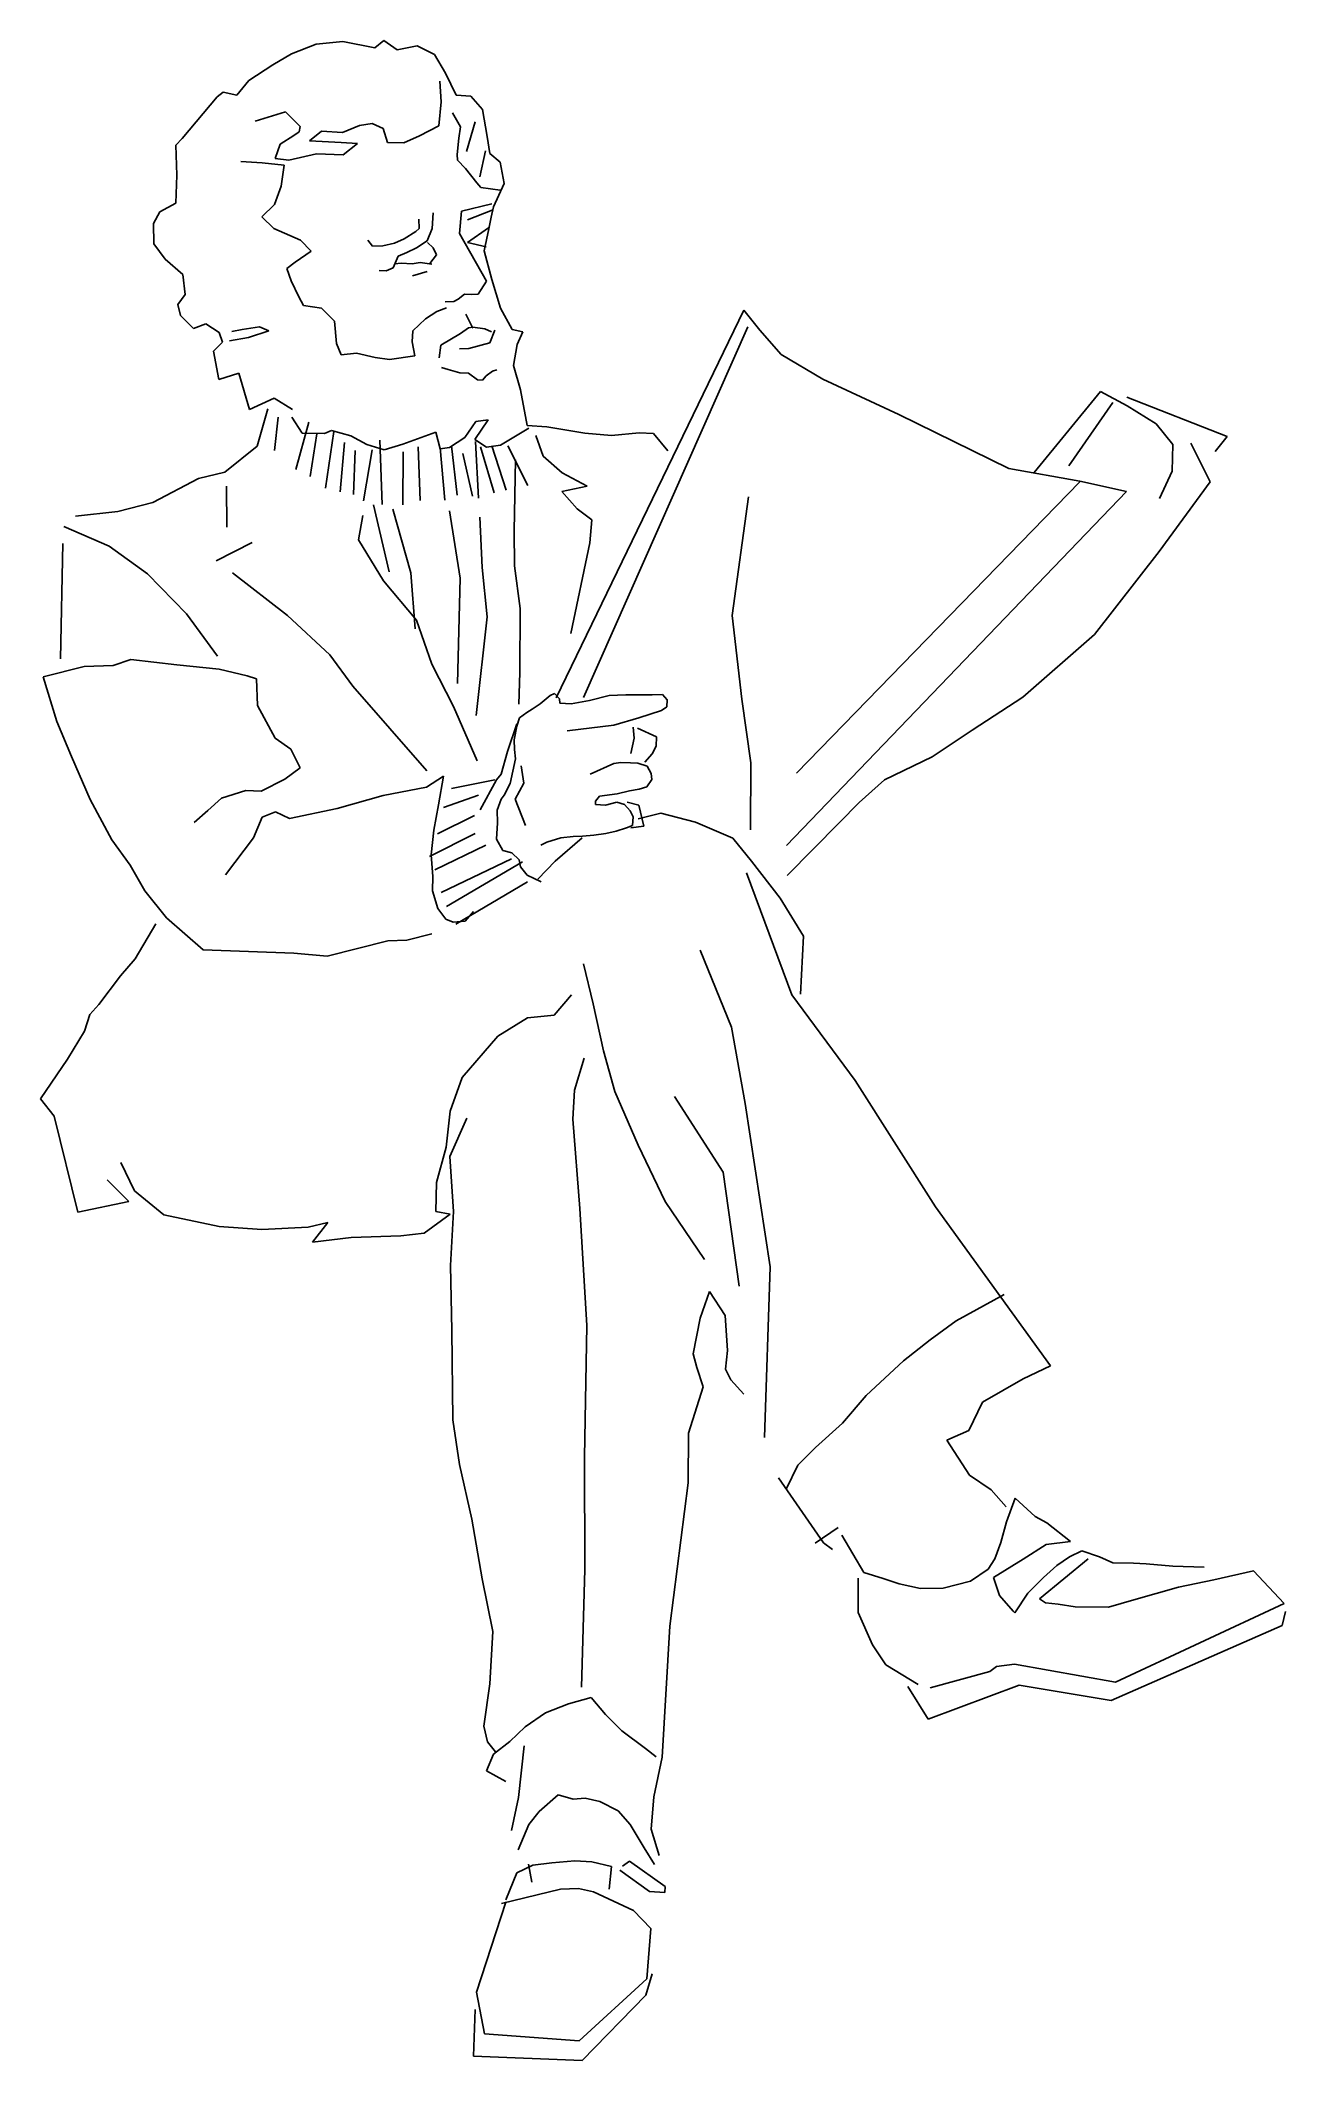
# Model space of a CAD drawing. Extents: x 2.93 to 4.77, y 3.35 to 6.34.
import ezdxf

# ---------------------------------------------------------------- set-up
doc = ezdxf.new("R2010")
doc.units = 0
doc.header["$LTSCALE"] = 100
doc.header["$MEASUREMENT"] = 0
doc.layers.add('P-PESSOA', color=2, linetype='CONTINUOUS')

msp = doc.modelspace()

# ---------------------------------------------------------------- linework, layer by layer
at = {"layer": 'P-PESSOA'}
for p, q in [((3.2738, 6.3076), (3.3016, 6.3238)), ((3.3016, 6.3238), (3.3379, 6.338)), ((3.3379, 6.338), (3.3773, 6.3422)), ((3.3773, 6.3422), (3.4249, 6.333)), ((3.4249, 6.333), (3.4382, 6.3438)), ((3.4382, 6.3438), (3.4577, 6.33)), ((3.4577, 6.33), (3.4874, 6.3359)), ((3.4874, 6.3359), (3.5131, 6.3228)), ((3.5131, 6.3228), (3.5293, 6.2955)), ((3.2205, 6.2625), (3.2384, 6.2843)), ((3.2384, 6.2843), (3.2738, 6.3076)), ((3.5293, 6.2955), (3.5452, 6.2627)), ((3.1397, 6.1983), (3.1914, 6.2602)), ((3.1914, 6.2602), (3.2005, 6.2673)), ((3.2005, 6.2673), (3.2205, 6.2625)), ((3.521, 6.2833), (3.5232, 6.2527)), ((3.5452, 6.2627), (3.5668, 6.2614)), ((3.5668, 6.2614), (3.5845, 6.2416)), ((3.2927, 6.238), (3.2477, 6.224)), ((3.3142, 6.2162), (3.2927, 6.238)), ((3.5232, 6.2527), (3.5197, 6.2174)), ((3.54, 6.2365), (3.5515, 6.2156)), ((3.5845, 6.2416), (3.5913, 6.2017)), ((3.1301, 6.1887), (3.1397, 6.1983)), ((3.2848, 6.1899), (3.3048, 6.2029)), ((3.3048, 6.2029), (3.3127, 6.2086)), ((3.3127, 6.2086), (3.3142, 6.2162)), ((3.3457, 6.2093), (3.3282, 6.1951)), ((3.3282, 6.1951), (3.3752, 6.1924)), ((3.3771, 6.2075), (3.3457, 6.2093)), ((3.402, 6.2176), (3.3771, 6.2075)), ((3.421, 6.2205), (3.402, 6.2176)), ((3.4373, 6.2131), (3.421, 6.2205)), ((3.4437, 6.1924), (3.4373, 6.2131)), ((3.491, 6.2024), (3.4676, 6.1921)), ((3.5197, 6.2174), (3.491, 6.2024)), ((3.5491, 6.199), (3.5466, 6.1749)), ((3.5515, 6.2156), (3.5491, 6.199)), ((3.5607, 6.1792), (3.5733, 6.223)), ((3.5913, 6.2017), (3.5949, 6.1761)), ((3.1315, 6.1444), (3.1301, 6.1887)), ((3.2775, 6.169), (3.2848, 6.1899)), ((3.2976, 6.1664), (3.2775, 6.169)), ((3.3387, 6.1756), (3.2976, 6.1664)), ((3.3778, 6.1745), (3.3387, 6.1756)), ((3.3752, 6.1924), (3.399, 6.191)), ((3.399, 6.191), (3.3778, 6.1745)), ((3.4676, 6.1921), (3.4437, 6.1924)), ((3.5466, 6.1749), (3.5472, 6.1662)), ((3.5472, 6.1662), (3.5592, 6.1539)), ((3.5802, 6.1415), (3.5886, 6.1801)), ((3.5949, 6.1761), (3.6105, 6.1636)), ((3.1302, 6.1025), (3.1315, 6.1444)), ((3.2265, 6.1643), (3.2579, 6.1625)), ((3.2579, 6.1625), (3.2907, 6.1592)), ((3.2907, 6.1592), (3.2863, 6.1279)), ((3.5592, 6.1539), (3.5757, 6.1327)), ((3.6105, 6.1636), (3.6163, 6.1318)), ((3.2863, 6.1279), (3.2761, 6.1006)), ((3.5757, 6.1327), (3.5819, 6.1261)), ((3.5819, 6.1261), (3.6106, 6.122)), ((3.6163, 6.1318), (3.6005, 6.0972)), ((3.097, 6.0728), (3.1066, 6.09)), ((3.1066, 6.09), (3.1302, 6.1025)), ((3.2761, 6.1006), (3.2573, 6.0825)), ((3.2573, 6.0825), (3.2751, 6.0651)), ((3.4907, 6.0654), (3.4901, 6.0788)), ((3.5112, 6.0882), (3.5099, 6.0654)), ((3.5531, 6.0908), (3.5501, 6.058)), ((3.598, 6.1015), (3.5531, 6.0908)), ((3.5622, 6.0781), (3.5987, 6.0925)), ((3.5971, 6.0822), (3.5936, 6.0646)), ((3.6005, 6.0972), (3.5971, 6.0822)), ((3.0977, 6.0424), (3.097, 6.0728)), ((3.2751, 6.0651), (3.3147, 6.0477)), ((3.3147, 6.0477), (3.3304, 6.0315)), ((3.4145, 6.0478), (3.4213, 6.0389)), ((3.4539, 6.0433), (3.4685, 6.0501)), ((3.4685, 6.0501), (3.4854, 6.0607)), ((3.4854, 6.0607), (3.4907, 6.0654)), ((3.5023, 6.047), (3.4865, 6.0363)), ((3.5099, 6.0654), (3.5023, 6.047)), ((3.5501, 6.058), (3.5902, 5.9873)), ((3.5622, 6.0444), (3.5932, 6.0664)), ((3.5936, 6.0646), (3.5866, 6.032)), ((3.1142, 6.0197), (3.0977, 6.0424)), ((3.1408, 5.9968), (3.1142, 6.0197)), ((3.3067, 6.0151), (3.2945, 6.0057)), ((3.3304, 6.0315), (3.3067, 6.0151)), ((3.4213, 6.0389), (3.4365, 6.0396)), ((3.4365, 6.0396), (3.4539, 6.0433)), ((3.4594, 6.0241), (3.4519, 6.0068)), ((3.4724, 6.0295), (3.4594, 6.0241)), ((3.4865, 6.0363), (3.4724, 6.0295)), ((3.503, 6.0442), (3.5113, 6.0367)), ((3.5161, 6.0264), (3.5062, 6.0132)), ((3.5113, 6.0367), (3.5161, 6.0264)), ((3.5622, 6.0444), (3.5895, 6.038)), ((3.5866, 6.032), (3.5979, 5.9894)), ((3.1442, 5.9672), (3.1408, 5.9968)), ((3.2945, 6.0057), (3.3011, 5.9876)), ((3.3011, 5.9876), (3.3124, 5.9641)), ((3.4414, 6.0023), (3.4313, 6.0029)), ((3.4519, 6.0068), (3.4414, 6.0023)), ((3.4547, 6.0128), (3.4638, 6.0137)), ((3.4638, 6.0137), (3.4801, 6.0128)), ((3.4801, 6.0128), (3.4918, 6.0147)), ((3.4805, 5.995), (3.5023, 6.0014)), ((3.4918, 6.0147), (3.5094, 6.0122)), ((3.5902, 5.9873), (3.5779, 5.9677)), ((3.5979, 5.9894), (3.6107, 5.947)), ((3.1332, 5.9527), (3.1442, 5.9672)), ((3.3124, 5.9641), (3.3193, 5.951)), ((3.5417, 5.9571), (3.529, 5.9567)), ((3.5481, 5.9607), (3.5417, 5.9571)), ((3.5576, 5.9678), (3.5481, 5.9607)), ((3.5677, 5.9672), (3.5576, 5.9678)), ((3.5779, 5.9677), (3.5677, 5.9672)), ((3.1373, 5.9361), (3.1332, 5.9527)), ((3.1565, 5.9173), (3.1373, 5.9361)), ((3.3193, 5.951), (3.3459, 5.947)), ((3.3459, 5.947), (3.3651, 5.9281)), ((3.3651, 5.9281), (3.3683, 5.8949)), ((3.4809, 5.9138), (3.4997, 5.9316)), ((3.4997, 5.9316), (3.5166, 5.9422)), ((3.5166, 5.9422), (3.5311, 5.9475)), ((3.5595, 5.9383), (3.5699, 5.9174)), ((3.6107, 5.947), (3.6281, 5.9155)), ((3.6932, 5.3701), (3.9711, 5.944)), ((3.9711, 5.944), (3.9947, 5.9148)), ((3.1746, 5.9238), (3.1565, 5.9173)), ((3.1942, 5.9111), (3.1746, 5.9238)), ((3.1861, 5.8837), (3.1995, 5.897)), ((3.1995, 5.897), (3.1942, 5.9111)), ((3.2098, 5.899), (3.238, 5.9035)), ((3.2285, 5.9157), (3.2131, 5.9126)), ((3.2541, 5.9193), (3.2285, 5.9157)), ((3.238, 5.9035), (3.2679, 5.9134)), ((3.2679, 5.9134), (3.2541, 5.9193)), ((3.48, 5.8972), (3.4809, 5.9138)), ((3.4839, 5.8767), (3.48, 5.8972)), ((3.5228, 5.8922), (3.5517, 5.9098)), ((3.5517, 5.9098), (3.5634, 5.9178)), ((3.5634, 5.9178), (3.57, 5.9189)), ((3.5951, 5.8957), (3.5642, 5.8873)), ((3.57, 5.9189), (3.5876, 5.9164)), ((3.5876, 5.9164), (3.5975, 5.9122)), ((3.6027, 5.9144), (3.5951, 5.8957)), ((3.6281, 5.9155), (3.6442, 5.9121)), ((3.6442, 5.9121), (3.6355, 5.8934)), ((3.7338, 5.3703), (3.9772, 5.9194)), ((3.9947, 5.9148), (4.0267, 5.8785)), ((3.1938, 5.8416), (3.1861, 5.8837)), ((3.3683, 5.8949), (3.3749, 5.8779)), ((3.3749, 5.8779), (3.3979, 5.8806)), ((3.3979, 5.8806), (3.4254, 5.8739)), ((3.4254, 5.8739), (3.4466, 5.8712)), ((3.4466, 5.8712), (3.4839, 5.8767)), ((3.5203, 5.8735), (3.5228, 5.8922)), ((3.5642, 5.8873), (3.5504, 5.887)), ((3.6355, 5.8934), (3.6301, 5.8621)), ((4.0267, 5.8785), (4.088, 5.842)), ((3.2237, 5.8511), (3.1938, 5.8416)), ((3.2394, 5.7969), (3.2237, 5.8511)), ((3.5234, 5.8592), (3.5334, 5.8561)), ((3.5334, 5.8561), (3.5509, 5.8515)), ((3.5509, 5.8515), (3.5635, 5.8508)), ((3.5635, 5.8508), (3.5767, 5.8409)), ((3.5767, 5.8409), (3.5843, 5.8405)), ((3.5843, 5.8405), (3.5898, 5.8467)), ((3.5898, 5.8467), (3.5992, 5.8538)), ((3.5992, 5.8538), (3.6055, 5.856)), ((3.6301, 5.8621), (3.6407, 5.826)), ((4.088, 5.842), (4.2006, 5.7899)), ((3.2759, 5.814), (3.2394, 5.7969)), ((3.3029, 5.7973), (3.2759, 5.814)), ((3.6407, 5.826), (3.6504, 5.7733)), ((4.4993, 5.8235), (4.4011, 5.7037)), ((4.5175, 5.8072), (4.4524, 5.7135)), ((4.5386, 5.8024), (4.4993, 5.8235)), ((4.5383, 5.8151), (4.6871, 5.7569)), ((3.2505, 5.743), (3.2663, 5.7979)), ((3.2819, 5.7858), (3.2765, 5.7365)), ((3.3022, 5.7857), (3.3175, 5.762)), ((3.3271, 5.7781), (3.3079, 5.7082)), ((3.5581, 5.7558), (3.5746, 5.7791)), ((3.5925, 5.7817), (3.5731, 5.7524)), ((3.5746, 5.7791), (3.5925, 5.7817)), ((4.2006, 5.7899), (4.3634, 5.7095)), ((4.5816, 5.7756), (4.5386, 5.8024)), ((4.6063, 5.7452), (4.5816, 5.7756)), ((3.3175, 5.762), (3.3504, 5.7616)), ((3.3388, 5.7608), (3.329, 5.6979)), ((3.3504, 5.7616), (3.3608, 5.766)), ((3.3644, 5.7644), (3.3519, 5.6803)), ((3.3608, 5.766), (3.3894, 5.7579)), ((3.3801, 5.7483), (3.3734, 5.6751)), ((3.3894, 5.7579), (3.4129, 5.7453)), ((3.4321, 5.7518), (3.4357, 5.6563)), ((3.4389, 5.7373), (3.4662, 5.7458)), ((3.4662, 5.7458), (3.5154, 5.7633)), ((3.5154, 5.7633), (3.5216, 5.739)), ((3.5355, 5.7408), (3.5581, 5.7558)), ((3.5731, 5.7524), (3.5902, 5.7413)), ((3.574, 5.7498), (3.5783, 5.6659)), ((3.6107, 5.7441), (3.6527, 5.7696)), ((3.6504, 5.7733), (3.6793, 5.7716)), ((3.6633, 5.7588), (3.6742, 5.7277)), ((3.6793, 5.7716), (3.736, 5.7622)), ((3.736, 5.7622), (3.7753, 5.7585)), ((3.7753, 5.7585), (3.8161, 5.7627)), ((3.8161, 5.7627), (3.8374, 5.7615)), ((3.8374, 5.7615), (3.8587, 5.736)), ((4.6615, 5.6899), (4.6333, 5.7473)), ((4.6871, 5.7569), (4.6692, 5.7351)), ((3.2026, 5.7041), (3.2505, 5.743)), ((3.3957, 5.7361), (3.3935, 5.6714)), ((3.4081, 5.6619), (3.4211, 5.7372)), ((3.4129, 5.7453), (3.4389, 5.7373)), ((3.4666, 5.7346), (3.4661, 5.656)), ((3.4888, 5.742), (3.4918, 5.6621)), ((3.5216, 5.739), (3.5355, 5.7408)), ((3.5217, 5.7401), (3.5284, 5.6626)), ((3.5382, 5.7432), (3.5466, 5.6702)), ((3.5553, 5.732), (3.5694, 5.6689)), ((3.5812, 5.7418), (3.6015, 5.6736)), ((3.5902, 5.7413), (3.6107, 5.7441)), ((3.5979, 5.7434), (3.6195, 5.6776)), ((3.6219, 5.7434), (3.6514, 5.6845)), ((3.6333, 5.7225), (3.6313, 5.6172)), ((3.6742, 5.7277), (3.7022, 5.7033)), ((4.6055, 5.7058), (4.6063, 5.7452)), ((3.096, 5.6595), (3.164, 5.6947)), ((3.164, 5.6947), (3.2026, 5.7041)), ((3.7022, 5.7033), (3.7391, 5.6834)), ((4.0494, 5.2584), (4.4687, 5.6897)), ((4.3634, 5.7095), (4.4688, 5.6908)), ((4.4688, 5.6908), (4.5379, 5.6756)), ((4.586, 5.5866), (4.6615, 5.6899)), ((4.5865, 5.6652), (4.6055, 5.7058)), ((3.0445, 5.6458), (3.096, 5.6595)), ((3.205, 5.6837), (3.2055, 5.6228)), ((3.423, 5.6559), (3.4463, 5.5568)), ((3.7391, 5.6834), (3.7016, 5.6754)), ((3.7016, 5.6754), (3.7245, 5.6499)), ((3.9781, 5.6677), (3.9538, 5.4921)), ((4.5379, 5.6756), (4.0346, 5.1513)), ((2.9818, 5.6393), (3.0445, 5.6458)), ((3.4069, 5.6402), (3.4008, 5.604)), ((3.4516, 5.6492), (3.4781, 5.555)), ((3.5352, 5.647), (3.5512, 5.5471)), ((3.5803, 5.6378), (3.5836, 5.563)), ((3.7245, 5.6499), (3.7463, 5.6334)), ((3.7463, 5.6334), (3.7433, 5.5995)), ((2.9595, 5.4275), (2.9628, 5.5987)), ((3.0315, 5.5947), (2.9643, 5.624)), ((3.19, 5.573), (3.2434, 5.6003)), ((3.4008, 5.604), (3.4379, 5.5435)), ((3.6313, 5.6172), (3.6319, 5.5653)), ((3.7433, 5.5995), (3.7153, 5.4652)), ((3.0885, 5.5534), (3.0315, 5.5947)), ((4.4902, 5.4638), (4.586, 5.5866)), ((3.146, 5.4943), (3.0885, 5.5534)), ((3.2955, 5.4919), (3.2143, 5.5549)), ((3.4379, 5.5435), (3.4867, 5.4849)), ((3.4781, 5.555), (3.4846, 5.4723)), ((3.5512, 5.5471), (3.5473, 5.3912)), ((3.5836, 5.563), (3.591, 5.4901)), ((3.6319, 5.5653), (3.6399, 5.5025)), ((3.192, 5.4319), (3.146, 5.4943)), ((3.3581, 5.4336), (3.2955, 5.4919)), ((3.4867, 5.4849), (3.5094, 5.4198)), ((3.591, 5.4901), (3.575, 5.344)), ((3.6399, 5.5025), (3.6395, 5.4073)), ((3.9538, 5.4921), (3.9684, 5.3681)), ((4.3845, 5.371), (4.4902, 5.4638)), ((2.9337, 5.4011), (2.9944, 5.4164)), ((2.9944, 5.4164), (3.0376, 5.4179)), ((3.0376, 5.4179), (3.0635, 5.4266)), ((3.0635, 5.4266), (3.1315, 5.4187)), ((3.1315, 5.4187), (3.1945, 5.4126)), ((3.3924, 5.3874), (3.3581, 5.4336)), ((3.5094, 5.4198), (3.5413, 5.3571)), ((2.9542, 5.3351), (2.9337, 5.4011)), ((3.1945, 5.4126), (3.236, 5.4026)), ((3.236, 5.4026), (3.2495, 5.3982)), ((3.2495, 5.3982), (3.2512, 5.3586)), ((3.5018, 5.2619), (3.3924, 5.3874)), ((3.6395, 5.4073), (3.6379, 5.3606)), ((3.2512, 5.3586), (3.2774, 5.3103)), ((3.5413, 5.3571), (3.5762, 5.2765)), ((3.6578, 5.353), (3.6698, 5.3613)), ((3.6698, 5.3613), (3.6843, 5.3732)), ((3.6843, 5.3732), (3.691, 5.3764)), ((3.691, 5.3764), (3.6981, 5.3684)), ((3.6981, 5.3684), (3.6989, 5.3622)), ((3.6989, 5.3622), (3.7155, 5.3612)), ((3.7155, 5.3612), (3.7426, 5.3659)), ((3.7426, 5.3659), (3.772, 5.3732)), ((3.772, 5.3732), (3.7963, 5.3744)), ((3.7963, 5.3744), (3.8166, 5.3743)), ((3.8166, 5.3743), (3.8354, 5.3746)), ((3.8354, 5.3746), (3.8507, 5.3749)), ((3.8572, 5.3567), (3.8493, 5.351)), ((3.8507, 5.3749), (3.8578, 5.3668)), ((3.8578, 5.3668), (3.8572, 5.3567)), ((3.9684, 5.3681), (3.9818, 5.2735)), ((4.3092, 5.3221), (4.3845, 5.371)), ((2.9755, 5.2831), (2.9542, 5.3351)), ((3.6351, 5.3314), (3.6212, 5.2906)), ((3.6313, 5.3078), (3.6349, 5.3278)), ((3.6349, 5.3278), (3.6393, 5.3403)), ((3.6393, 5.3403), (3.6499, 5.3484)), ((3.6499, 5.3484), (3.6578, 5.353)), ((3.7785, 5.3297), (3.7095, 5.321)), ((3.8157, 5.3403), (3.7785, 5.3297)), ((3.8493, 5.351), (3.8157, 5.3403)), ((3.2774, 5.3103), (3.3007, 5.2938)), ((3.6315, 5.2936), (3.6313, 5.3078)), ((3.8089, 5.3102), (3.804, 5.2877)), ((3.8073, 5.3266), (3.8089, 5.3102)), ((3.8138, 5.3252), (3.842, 5.312)), ((3.8412, 5.2982), (3.8355, 5.287)), ((3.842, 5.312), (3.8412, 5.2982)), ((4.2501, 5.2824), (4.3092, 5.3221)), ((3.0034, 5.2196), (2.9755, 5.2831)), ((3.3007, 5.2938), (3.3144, 5.2662)), ((3.6212, 5.2906), (3.6117, 5.2567)), ((3.625, 5.2433), (3.6333, 5.2797)), ((3.6333, 5.2797), (3.6315, 5.2936)), ((3.6417, 5.2691), (3.6453, 5.2435)), ((3.7439, 5.2567), (3.7789, 5.2725)), ((3.7789, 5.2725), (3.7891, 5.2744)), ((3.7891, 5.2744), (3.8032, 5.2736)), ((3.8032, 5.2736), (3.8144, 5.273)), ((3.8144, 5.273), (3.8283, 5.2685)), ((3.8355, 5.287), (3.8246, 5.2749)), ((3.8283, 5.2685), (3.8338, 5.2581)), ((3.9818, 5.2735), (3.9812, 5.1746)), ((4.1796, 5.2484), (4.2501, 5.2824)), ((3.2917, 5.2497), (3.2566, 5.2315)), ((3.3144, 5.2662), (3.2917, 5.2497)), ((3.4374, 5.2251), (3.5015, 5.2377)), ((3.5015, 5.2377), (3.5267, 5.254)), ((3.5267, 5.254), (3.5192, 5.2113)), ((3.5383, 5.2356), (3.6025, 5.2485)), ((3.605, 5.2484), (3.5807, 5.2041)), ((3.6117, 5.2567), (3.605, 5.2484)), ((3.6164, 5.226), (3.625, 5.2433)), ((3.6453, 5.2435), (3.6324, 5.22)), ((3.8276, 5.2381), (3.8162, 5.2348)), ((3.8348, 5.249), (3.8276, 5.2381)), ((3.8338, 5.2581), (3.8348, 5.249)), ((4.1422, 5.215), (4.1796, 5.2484)), ((3.0354, 5.1594), (3.0034, 5.2196)), ((3.1977, 5.2211), (3.1774, 5.203)), ((3.2338, 5.2328), (3.1977, 5.2211)), ((3.2566, 5.2315), (3.2338, 5.2328)), ((3.3693, 5.2061), (3.4374, 5.2251)), ((3.5192, 5.2113), (3.512, 5.1737)), ((3.5266, 5.2073), (3.5783, 5.2257)), ((3.6061, 5.2038), (3.6121, 5.2201)), ((3.6121, 5.2201), (3.6164, 5.226)), ((3.6324, 5.22), (3.6479, 5.1811)), ((3.7518, 5.2171), (3.7515, 5.2121)), ((3.7515, 5.2121), (3.7666, 5.2112)), ((3.7573, 5.2244), (3.7518, 5.2171)), ((3.7839, 5.228), (3.7573, 5.2244)), ((3.7666, 5.2112), (3.7832, 5.2153)), ((3.7832, 5.2153), (3.7946, 5.2121)), ((3.8019, 5.232), (3.7839, 5.228)), ((3.7946, 5.2121), (3.8027, 5.2026)), ((3.7984, 5.2155), (3.8159, 5.2109)), ((3.8162, 5.2348), (3.8019, 5.232)), ((3.8159, 5.2109), (3.8232, 5.1801)), ((4.1126, 5.1848), (4.1422, 5.215)), ((3.1774, 5.203), (3.1576, 5.1853)), ((3.245, 5.1626), (3.258, 5.1933)), ((3.258, 5.1933), (3.2777, 5.2013)), ((3.2777, 5.2013), (3.2985, 5.191)), ((3.2985, 5.191), (3.3693, 5.2061)), ((3.5178, 5.1683), (3.5726, 5.1955)), ((3.6051, 5.1607), (3.6064, 5.1849)), ((3.6064, 5.1849), (3.6061, 5.2038)), ((3.7977, 5.1775), (3.7822, 5.1723)), ((3.8066, 5.181), (3.7977, 5.1775)), ((3.8027, 5.2026), (3.8073, 5.1937)), ((3.8232, 5.1801), (3.8038, 5.1772)), ((3.8073, 5.1937), (3.8066, 5.181)), ((3.8482, 5.1989), (3.8147, 5.1907)), ((3.8996, 5.1858), (3.8482, 5.1989)), ((3.9551, 5.1623), (3.8996, 5.1858)), ((4.0356, 5.107), (4.1126, 5.1848)), ((3.0626, 5.1223), (3.0354, 5.1594)), ((3.2038, 5.1077), (3.245, 5.1626)), ((3.5057, 5.1349), (3.5736, 5.169)), ((3.512, 5.1737), (3.5084, 5.1373)), ((3.5137, 5.1152), (3.5893, 5.1515)), ((3.6142, 5.1439), (3.6051, 5.1607)), ((3.6794, 5.1564), (3.6705, 5.1519)), ((3.7005, 5.1628), (3.6794, 5.1564)), ((3.732, 5.1625), (3.6919, 5.1278)), ((3.7183, 5.1644), (3.7005, 5.1628)), ((3.7321, 5.165), (3.7183, 5.1644)), ((3.7489, 5.1666), (3.7321, 5.165)), ((3.7668, 5.1692), (3.7489, 5.1666)), ((3.7822, 5.1723), (3.7668, 5.1692)), ((3.9825, 5.1278), (3.9551, 5.1623)), ((3.0844, 5.0841), (3.0626, 5.1223)), ((3.5084, 5.1373), (3.5106, 5.1053)), ((3.523, 5.0817), (3.6273, 5.1315)), ((3.5308, 5.061), (3.6437, 5.127)), ((3.6278, 5.1406), (3.6142, 5.1439)), ((3.6388, 5.1298), (3.6278, 5.1406)), ((3.6407, 5.1195), (3.6388, 5.1298)), ((3.6502, 5.1074), (3.6407, 5.1195)), ((3.6919, 5.1278), (3.6661, 5.1014)), ((4.025, 5.0732), (3.9825, 5.1278)), ((3.5106, 5.1053), (3.5104, 5.0839)), ((3.5446, 5.0348), (3.6507, 5.0972)), ((3.671, 5.0975), (3.6502, 5.1074)), ((4.0422, 4.9302), (3.975, 5.1105)), ((3.1165, 5.0442), (3.0844, 5.0841)), ((3.5104, 5.0839), (3.518, 5.0581)), ((3.518, 5.0581), (3.5298, 5.0422)), ((4.0598, 5.0168), (4.025, 5.0732)), ((3.0699, 4.9835), (3.1007, 5.035)), ((3.1707, 4.9969), (3.1165, 5.0442)), ((3.5298, 5.0422), (3.5407, 5.0376)), ((3.5407, 5.0376), (3.5586, 5.0391)), ((3.5586, 5.0391), (3.571, 5.0536)), ((3.4442, 5.0102), (3.3542, 4.9875)), ((3.4722, 5.0111), (3.4442, 5.0102)), ((3.5093, 5.0206), (3.4722, 5.0111)), ((4.0549, 4.9309), (4.0598, 5.0168)), ((3.0482, 4.9583), (3.0699, 4.9835)), ((3.3048, 4.9917), (3.1707, 4.9969)), ((3.3542, 4.9875), (3.3048, 4.9917)), ((3.7339, 4.9758), (3.7483, 4.9166)), ((3.9065, 4.9963), (3.9532, 4.882)), ((3.0164, 4.9156), (3.0482, 4.9583)), ((3.0028, 4.9011), (3.0164, 4.9156)), ((3.6904, 4.8997), (3.7161, 4.9301)), ((3.7483, 4.9166), (3.7635, 4.8473)), ((4.1363, 4.803), (4.0422, 4.9302)), ((2.9952, 4.8762), (3.0028, 4.9011)), ((3.6071, 4.8689), (3.6507, 4.8958)), ((3.6507, 4.8958), (3.6904, 4.8997)), ((3.9532, 4.882), (3.9731, 4.7693)), ((2.97, 4.8345), (2.9952, 4.8762)), ((3.5543, 4.8075), (3.6071, 4.8689)), ((2.9297, 4.776), (2.97, 4.8345)), ((3.735, 4.8362), (3.7206, 4.7889)), ((3.7635, 4.8473), (3.7803, 4.7869)), ((3.5363, 4.7578), (3.5543, 4.8075)), ((3.7206, 4.7889), (3.7182, 4.7459)), ((4.2549, 4.6162), (4.1363, 4.803)), ((2.95, 4.7505), (2.9297, 4.776)), ((3.7803, 4.7869), (3.8149, 4.7074)), ((3.8686, 4.7793), (3.9408, 4.6672)), ((3.9731, 4.7693), (4.01, 4.5273)), ((2.9849, 4.608), (2.95, 4.7505)), ((3.5307, 4.7045), (3.5363, 4.7578)), ((3.536, 4.6904), (3.561, 4.7473)), ((3.7182, 4.7459), (3.7283, 4.6134)), ((3.5161, 4.6521), (3.5307, 4.7045)), ((3.8149, 4.7074), (3.8546, 4.6239)), ((3.0486, 4.6815), (3.069, 4.6397)), ((3.5415, 4.609), (3.536, 4.6904)), ((3.0283, 4.6562), (3.0605, 4.6239)), ((3.069, 4.6397), (3.1126, 4.6042)), ((3.515, 4.609), (3.5161, 4.6521)), ((3.9408, 4.6672), (3.9641, 4.4984)), ((3.0605, 4.6239), (2.9849, 4.608)), ((3.5362, 4.6053), (3.515, 4.609)), ((3.5369, 4.5291), (3.5415, 4.609)), ((3.7283, 4.6134), (3.7387, 4.4404)), ((3.8546, 4.6239), (3.9131, 4.538)), ((4.4254, 4.3806), (4.2549, 4.6162)), ((3.1126, 4.6042), (3.1942, 4.5869)), ((3.1942, 4.5869), (3.2573, 4.5822)), ((3.2573, 4.5822), (3.326, 4.5858)), ((3.326, 4.5858), (3.3554, 4.5928)), ((3.3554, 4.5928), (3.3324, 4.5637)), ((3.498, 4.577), (3.5362, 4.6053)), ((3.3324, 4.5637), (3.3896, 4.5706)), ((3.3896, 4.5706), (3.4633, 4.5729)), ((3.4633, 4.5729), (3.498, 4.577)), ((3.539, 4.4327), (3.5369, 4.5291)), ((4.01, 4.5273), (4.0019, 4.2742)), ((3.9067, 4.451), (3.9205, 4.4908)), ((3.9205, 4.4908), (3.9438, 4.455)), ((4.2858, 4.447), (4.3565, 4.4861)), ((3.5404, 4.3007), (3.539, 4.4327)), ((3.7387, 4.4404), (3.7351, 4.2453)), ((3.896, 4.3984), (3.9067, 4.451)), ((3.9438, 4.455), (3.947, 4.4031)), ((4.2472, 4.4188), (4.2858, 4.447)), ((3.947, 4.4031), (3.9443, 4.3753)), ((4.2074, 4.3881), (4.2472, 4.4188)), ((3.9014, 4.3778), (3.896, 4.3984)), ((3.911, 4.3493), (3.9014, 4.3778)), ((3.9443, 4.3753), (3.9521, 4.3596)), ((4.1526, 4.3365), (4.2074, 4.3881)), ((4.3848, 4.3612), (4.4254, 4.3806)), ((3.8893, 4.2807), (3.911, 4.3493)), ((3.9521, 4.3596), (3.9712, 4.3383)), ((4.3245, 4.3267), (4.3848, 4.3612)), ((4.1173, 4.2955), (4.1526, 4.3365)), ((4.3043, 4.2847), (4.3245, 4.3267)), ((3.5504, 4.2342), (3.5404, 4.3007)), ((3.889, 4.2071), (3.8893, 4.2807)), ((4.0772, 4.2597), (4.1173, 4.2955)), ((4.2716, 4.2703), (4.3043, 4.2847)), ((4.0514, 4.2333), (4.0772, 4.2597)), ((4.3056, 4.2187), (4.2716, 4.2703)), ((3.5686, 4.1534), (3.5504, 4.2342)), ((3.7351, 4.2453), (3.7357, 4.079)), ((4.0341, 4.1977), (4.0514, 4.2333)), ((3.8616, 3.9946), (3.889, 4.2071)), ((4.0894, 4.1184), (4.0224, 4.2147)), ((4.3373, 4.1966), (4.3056, 4.2187)), ((4.3598, 4.1714), (4.3373, 4.1966)), ((4.3732, 4.1844), (4.36, 4.1496)), ((4.4025, 4.1573), (4.3732, 4.1844)), ((3.5838, 4.0649), (3.5686, 4.1534)), ((4.111, 4.1411), (4.0766, 4.1177)), ((4.36, 4.1496), (4.3517, 4.1186)), ((4.4197, 4.1477), (4.4025, 4.1573)), ((4.4547, 4.1203), (4.4197, 4.1477)), ((4.1026, 4.1086), (4.0894, 4.1184)), ((4.1488, 4.0744), (4.1164, 4.1296)), ((4.3517, 4.1186), (4.3427, 4.0948)), ((4.3847, 4.0939), (4.4189, 4.1158)), ((4.4189, 4.1158), (4.4547, 4.1203)), ((4.4716, 4.1066), (4.4534, 4.0975)), ((4.4979, 4.0975), (4.4716, 4.1066)), ((3.7357, 4.079), (3.7307, 3.9043)), ((4.1776, 4.0652), (4.1488, 4.0744)), ((4.3331, 4.0791), (4.3067, 4.0614)), ((4.3427, 4.0948), (4.3331, 4.0791)), ((4.3411, 4.067), (4.3847, 4.0939)), ((4.4811, 4.0945), (4.4092, 4.0352)), ((4.4349, 4.0845), (4.415, 4.0668)), ((4.4534, 4.0975), (4.4349, 4.0845)), ((4.5177, 4.0888), (4.4979, 4.0975)), ((4.5481, 4.0881), (4.5177, 4.0888)), ((4.5669, 4.087), (4.5481, 4.0881)), ((4.6062, 4.0837), (4.5669, 4.087)), ((4.6528, 4.0821), (4.6062, 4.0837)), ((4.667, 4.0635), (4.7261, 4.0768)), ((4.7261, 4.0768), (4.7715, 4.0285)), ((3.5996, 3.9868), (3.5838, 4.0649)), ((4.1407, 4.0659), (4.1403, 4.0152)), ((4.2011, 4.0573), (4.1776, 4.0652)), ((4.2326, 4.0504), (4.2011, 4.0573)), ((4.2666, 4.051), (4.2326, 4.0504)), ((4.3067, 4.0614), (4.2666, 4.051)), ((4.3497, 4.0401), (4.3411, 4.067)), ((4.3701, 4.0172), (4.3497, 4.0401)), ((4.3919, 4.0438), (4.3725, 4.0145)), ((4.415, 4.0668), (4.3919, 4.0438)), ((4.5486, 4.0337), (4.6146, 4.0528)), ((4.6146, 4.0528), (4.667, 4.0635)), ((4.1403, 4.0152), (4.1618, 3.9672)), ((4.3725, 4.0145), (4.3701, 4.0172)), ((4.4092, 4.0352), (4.4179, 4.0296)), ((4.4179, 4.0296), (4.4367, 4.0275)), ((4.4367, 4.0275), (4.4618, 4.0235)), ((4.4618, 4.0235), (4.5114, 4.0232)), ((4.5114, 4.0232), (4.5486, 4.0337)), ((4.7715, 4.0285), (4.5213, 3.9121)), ((4.7734, 4.0168), (4.7685, 3.9957)), ((3.5951, 3.9095), (3.5996, 3.9868)), ((3.8505, 3.801), (3.8616, 3.9946)), ((4.7685, 3.9957), (4.5149, 3.8847)), ((4.1618, 3.9672), (4.1815, 3.9378)), ((4.1815, 3.9378), (4.2295, 3.9086)), ((4.3357, 3.9278), (4.2469, 3.9036)), ((4.3451, 3.9349), (4.3357, 3.9278)), ((4.3721, 3.9384), (4.3451, 3.9349)), ((4.5213, 3.9121), (4.3721, 3.9384)), ((3.5864, 3.8466), (3.5951, 3.9095)), ((4.2443, 3.857), (4.2141, 3.9055)), ((4.3791, 3.9076), (4.2443, 3.857)), ((4.5149, 3.8847), (4.3791, 3.9076)), ((3.6476, 3.8456), (3.6778, 3.8667)), ((3.6778, 3.8667), (3.7115, 3.88)), ((3.7115, 3.88), (3.7451, 3.8893)), ((3.7451, 3.8893), (3.7664, 3.8642)), ((3.7664, 3.8642), (3.7904, 3.84)), ((3.5916, 3.8235), (3.5864, 3.8466)), ((3.6246, 3.8241), (3.6476, 3.8456)), ((3.7904, 3.84), (3.8258, 3.8137)), ((3.5903, 3.7805), (3.6007, 3.8052)), ((3.6035, 3.8087), (3.5916, 3.8235)), ((3.6007, 3.8052), (3.6246, 3.8241)), ((3.6376, 3.7408), (3.646, 3.8178)), ((3.8258, 3.8137), (3.8415, 3.8015)), ((3.838, 3.7419), (3.8505, 3.801)), ((3.6187, 3.7647), (3.5903, 3.7805)), ((3.6272, 3.6921), (3.6376, 3.7408)), ((3.6683, 3.7202), (3.6962, 3.745)), ((3.6962, 3.745), (3.7186, 3.7387)), ((3.8342, 3.694), (3.838, 3.7419)), ((3.6531, 3.7008), (3.6683, 3.7202)), ((3.7186, 3.7387), (3.7365, 3.7402)), ((3.7365, 3.7402), (3.7579, 3.7353)), ((3.7579, 3.7353), (3.785, 3.7211)), ((3.785, 3.7211), (3.8027, 3.7009)), ((3.6372, 3.6636), (3.6531, 3.7008)), ((3.8027, 3.7009), (3.8236, 3.6667)), ((3.8457, 3.6553), (3.8342, 3.694)), ((3.8236, 3.6667), (3.8388, 3.6419)), ((3.6188, 3.5897), (3.6352, 3.6293)), ((3.6352, 3.6293), (3.6587, 3.6407)), ((3.6523, 3.6425), (3.6572, 3.6154)), ((3.6587, 3.6407), (3.6868, 3.6441)), ((3.6868, 3.6441), (3.721, 3.6472)), ((3.721, 3.6472), (3.7463, 3.6458)), ((3.7463, 3.6458), (3.7752, 3.639)), ((3.7752, 3.639), (3.7718, 3.6052)), ((3.7876, 3.6333), (3.8314, 3.6018)), ((3.8021, 3.6465), (3.7916, 3.6395)), ((3.8547, 3.6091), (3.8021, 3.6465)), ((3.6998, 3.6053), (3.6123, 3.5839)), ((3.7263, 3.6063), (3.6998, 3.6053)), ((3.7488, 3.6014), (3.7263, 3.6063)), ((3.8081, 3.5737), (3.7488, 3.6014)), ((3.8314, 3.6018), (3.8542, 3.6004)), ((3.8542, 3.6004), (3.8547, 3.6091)), ((3.6186, 3.5861), (3.5754, 3.4527)), ((3.8334, 3.5469), (3.8081, 3.5737)), ((3.8276, 3.4726), (3.8334, 3.5469)), ((3.7274, 3.3806), (3.8276, 3.4726)), ((3.8262, 3.4484), (3.8357, 3.4798)), ((3.5754, 3.4527), (3.5871, 3.3912)), ((3.7319, 3.3513), (3.8262, 3.4484)), ((3.5711, 3.358), (3.5732, 3.427)), ((3.5871, 3.3912), (3.7274, 3.3806)), ((3.5711, 3.358), (3.7319, 3.3513))]:
    msp.add_line(p, q, dxfattribs=at)

doc.saveas('drawing.dxf')
